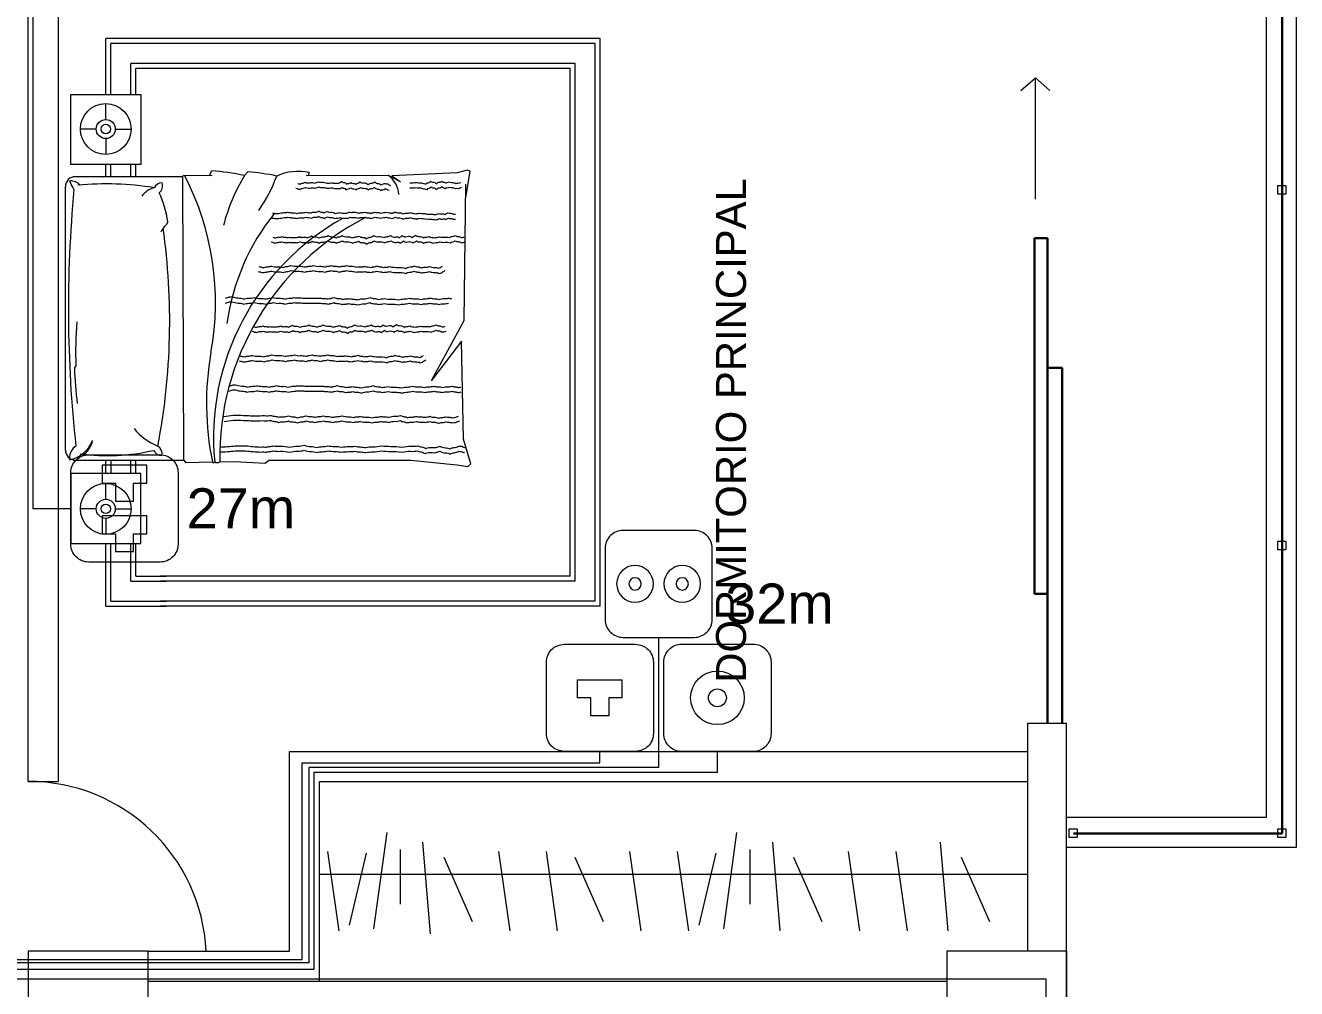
# Model space of a CAD drawing. Header units: metres. Extents: x -2 to 3328848, y -2 to 2725060.
# Drawn here: x 1663092.9 to 1663156.5, y 1363397.7 to 1363446 of the extents above; entities that cross this region are included whole.
import ezdxf

# ---------------------------------------------------------------- set-up
doc = ezdxf.new("R2010")
doc.units = ezdxf.units.M
doc.layers.get('0').update_dxf_attribs({"color": 253, "lineweight": 0})
for name, color, linetype, lineweight in [('arboles', 253, 'Continuous', 0), ('ICT_TOMAS', 1, 'Continuous', 0), ('mobi alcolchonado', 253, 'Continuous', 0), ('MOBILIARIO2', 253, 'Continuous', 0), ('muebles', 253, 'Continuous', 0), ('NOFIJO', 253, 'Continuous', 0), ('PUERTAS', 253, 'Continuous', 0), ('ventanas', 253, 'Continuous', 30)]:
    doc.layers.add(name, color=color, linetype=linetype, lineweight=lineweight)
doc.styles.add('COTA', font='arial.ttf', dxfattribs={"height": 1})
doc.styles.get("Standard").update_dxf_attribs({"font": 'arial.ttf'})

# ---------------------------------------------------------------- blocks, each defined once
blk = doc.blocks.new('A$C2820749F')
at = {"layer": 'mobi alcolchonado'}
for p, q in [((0.0318, 1.9902), (0.0318, 1.4358)), ((0.0818, 2.0289), (1.4005, 2.0289)), ((1.4505, 1.9902), (1.4505, 1.4402)), ((0.0318, 1.4358), (0.0191, 1.4272)), ((0.0191, 1.4272), (0.0222, 1.2934)), ((0.0318, 1.4358), (1.4505, 1.4419)), ((1.4541, 1.4401), (1.4576, 1.4371)), ((1.4576, 1.4371), (1.4563, 1.2945)), ((0.023, 1.2566), (0.0247, 1.1831)), ((0.0247, 1.1831), (0.0168, 1.0295)), ((1.4564, 1.1325), (1.4753, 1.1163)), ((0.0168, 1.0295), (0.0318, 1.0115)), ((0.0318, 1.0115), (0.0318, 0.2993)), ((1.4559, 0.8244), (1.4571, 0.49)), ((1.4571, 0.49), (1.4561, 0.4125)), ((1.4239, 0.3509), (1.4561, 0.4125)), ((1.4552, 0.3946), (1.4239, 0.3509)), ((1.4689, 0.0681), (1.4552, 0.3946)), ((0.0318, 0.2993), (0.0084, 0.0705)), ((0.6272, 0.0469), (0.4294, 0.1969)), ((0.4294, 0.1969), (0.7297, 0.0328)), ((0.0084, 0.0705), (0, 0.0154)), ((1.4837, 0.0174), (1.4689, 0.0681)), ((0, 0.0154), (0.0126, 0)), ((0.0126, 0), (0.1359, 0.0362)), ((0.1359, 0.0362), (0.6272, 0.0469)), ((0.7297, 0.0328), (1.4132, 0.0248)), ((1.3452, 0.0248), (1.4775, 0.0026)), ((1.4775, 0.0026), (1.4837, 0.0174))]:
    blk.add_line(p, q, dxfattribs=at)
for centre, radius, start, end in [((0.0818, 1.9789), 0.05, 90, 180), ((0.1916, 2.0429), 0.1629, 192.20076, 247.36037), ((0.0438, 1.9398), 0.0687, 32.33514, 91.40227), ((0.7905, -4.3329), 6.3469, 84.6215, 96.2282), ((1.501, 1.8059), 0.2141, 109.65376, 122.68859), ((1.4005, 1.9789), 0.05, 0, 90), ((1.3631, 2.0033), 0.066, 312.46226, 3.64045), ((0.1529, 2.0079), 0.1178, 212.64341, 258.24192), ((1.0795, 1.8174), 1.0254, 172.24735, 193.0029), ((-0.1132, 1.8254), 1.5274, 350.91915, 5.28005), ((0.0928, 1.5506), 0.0381, 108.98084, 187.57807), ((0.0627, 1.5922), 0.0472, 260.65665, 326.38094), ((0.7261, 4.8325), 3.3256, 259.18397, 278.06292), ((1.1442, 1.4729), 0.0826, 38.2941, 70.05549), ((1.1266, 2.0962), 0.5891, 279.61407, 294.3372), ((1.4053, 1.5896), 0.0469, 219.94286, 288.39364), ((1.3706, 1.5411), 0.0497, 4.68356, 60.58782), ((1.1387, 1.3743), 0.1655, 58.5661, 64.86862), ((0.8207, 2.6569), 1.3796, 259.52328, 297.49189), ((0.0246, 1.2876), 0.00627, 112.10117, 250.53486), ((0.0419, 1.2696), 0.0229, 148.13053, 214.5055), ((0.3143, -0.1486), 1.4713, 80, 101.45136), ((0.144, 0.0341), 1.2535, 28.86267, 95.56453), ((1.4884, 1.3524), 0.0548, 234.34392, 260.3637), ((0.1941, 1.3909), 1.2884, 348.43222, 355.87924), ((0.0477, -0.0915), 1.3483, 27.28963, 91.05009), ((0.1924, 1.2348), 1.2884, 348.19708, 354.72555), ((1.7099, 1.6724), 0.7465, 235, 249.91987), ((1.2179, 0.8642), 0.2588, 347.52539, 24.44013), ((1.4594, 0.7942), 0.0179, 51.33875, 101.19259)]:
    blk.add_arc(centre, radius, start, end, dxfattribs=at)
at = {"layer": 'MOBILIARIO2'}
for points in [[(0.0716, 1.2566, 0.016109), (0.078, 1.1791, 0.024073), (0.0781, 1.127, 0.018694), (0.0717, 1.0507, -0.050065), (0.0711, 1.0221, -0.056677), (0.0744, 1.0054, 0.051657), (0.0781, 0.9872, 0.081685), (0.0758, 0.9517, -0.062491), (0.0711, 0.9056, -0.055675), (0.0762, 0.8677, 0.061502), (0.0804, 0.8334, 0.093427), (0.0744, 0.8013, -0.097168), (0.0688, 0.7704, -0.07769), (0.0737, 0.7418, 0.081942), (0.0781, 0.7145, 0.05009), (0.0746, 0.6809, -0.049651), (0.0711, 0.6469, -0.038952), (0.0738, 0.6112, 0.043857), (0.0758, 0.5793, 0.052705), (0.0723, 0.5527, -0.052187), (0.0688, 0.5257, -0.065973), (0.0726, 0.4895, 0.055408), (0.0781, 0.4465, 0.038659), (0.0753, 0.3998, -0.032291), (0.0711, 0.344, -0.056883), (0.0756, 0.301, 0.072358), (0.0781, 0.2671, 0.122992), (0.0722, 0.249, -0.101053), (0.0641, 0.2275, -0.148742), (0.0688, 0.1939, 0.127539), (0.0758, 0.1552, 0.105457), (0.0677, 0.1275, -0.125573), (0.0618, 0.1039, -0.14575), (0.0683, 0.0826, 0.134347), (0.0758, 0.0597, 0.073839), (0.0746, 0.0476, 0.052428), (0.0688, 0.0317)], [(0.0967, 1.2559, 0.016212), (0.1031, 1.1788, 0.024132), (0.1032, 1.1268, 0.018479), (0.0969, 1.0519, -0.049503), (0.0963, 1.0238, -0.057233), (0.0995, 1.007, 0.051743), (0.1033, 0.9886, 0.081718), (0.101, 0.9528, -0.062376), (0.0963, 0.9061, -0.056016), (0.1015, 0.8675, 0.062225), (0.1057, 0.8327, 0.092827), (0.0997, 0.8007, -0.097273), (0.0942, 0.7702, -0.077058), (0.099, 0.7421, 0.080968), (0.1033, 0.7153, 0.051015), (0.0998, 0.6812, -0.050139), (0.0962, 0.6465, -0.038829), (0.0989, 0.6104, 0.044073), (0.1009, 0.5786, 0.05256), (0.0974, 0.5521, -0.051882), (0.094, 0.5256, -0.065917), (0.0978, 0.4898, 0.055177), (0.1032, 0.4471, 0.038645), (0.1004, 0.4007, -0.03175), (0.0962, 0.3443, -0.05817), (0.101, 0.2991, 0.074982), (0.1035, 0.2639, 0.120388), (0.0977, 0.2461, -0.099922), (0.0898, 0.2251, -0.1495), (0.0944, 0.192, 0.128684), (0.1013, 0.1539, 0.103936), (0.0935, 0.1272, -0.123542), (0.0878, 0.1045, -0.142951), (0.0938, 0.084, 0.122441), (0.1018, 0.0605, 0.081719), (0.1005, 0.0451, 0.060139), (0.093, 0.0256)], [(0.225, 1.2342, 0.016834), (0.2313, 1.1874, 0.034468), (0.232, 1.1643, 0.00922), (0.229, 1.1106, -0.014186), (0.2273, 1.0757, -0.027864), (0.2289, 1.0343, 0.034884), (0.2297, 1.0011, 0.087457), (0.2255, 0.9825, -0.077501), (0.2204, 0.9615, -0.10571), (0.2232, 0.939, 0.089665), (0.2273, 0.9126, 0.091876), (0.2223, 0.8883, -0.100294), (0.218, 0.866, -0.104219), (0.2227, 0.845, 0.103855), (0.2273, 0.824, 0.085768), (0.2237, 0.8016, -0.088421), (0.2204, 0.7798, -0.073045), (0.224, 0.7584, 0.076066), (0.2273, 0.7378, 0.079828), (0.2239, 0.7145, -0.07972), (0.2204, 0.6912, -0.069238), (0.2238, 0.668, 0.06864), (0.2273, 0.6446, 0.070898), (0.2236, 0.6157, -0.075702), (0.2204, 0.5887, -0.045986), (0.2226, 0.5702, 0.045091), (0.225, 0.5514, 0.076769), (0.2216, 0.5225, -0.075317), (0.218, 0.4931, -0.065696), (0.2217, 0.4703, 0.069765), (0.225, 0.4488, 0.058047), (0.2232, 0.4315, -0.04517), (0.2204, 0.4092, -0.107598), (0.2256, 0.3799, 0.119304), (0.2297, 0.3533, 0.134303), (0.2235, 0.3365, -0.142887), (0.218, 0.3207, -0.094042), (0.221, 0.2988, 0.082548), (0.225, 0.2741, 0.054703), (0.222, 0.2477, -0.071659), (0.2204, 0.2275, -0.065726), (0.2226, 0.2161, 0.062051), (0.225, 0.2042, 0.141652), (0.2209, 0.1842, -0.127606), (0.2157, 0.1622, -0.082372), (0.2192, 0.1435, 0.083239), (0.2227, 0.1249, 0.067193), (0.2209, 0.1096, -0.05209), (0.218, 0.09, -0.075758), (0.2196, 0.0756, -0.049851), (0.2273, 0.055)], [(0.2499, 1.2367, 0.016995), (0.2563, 1.1887, 0.034524), (0.2571, 1.1649, 0.009087), (0.254, 1.1106, -0.014008), (0.2524, 1.0755, -0.028389), (0.254, 1.0324, 0.036216), (0.2548, 0.9986, 0.085799), (0.2507, 0.9806, -0.076158), (0.2458, 0.9604, -0.106727), (0.2486, 0.9381, 0.090343), (0.2527, 0.9119, 0.091358), (0.2477, 0.8881, -0.099809), (0.2436, 0.8663, -0.104145), (0.2481, 0.8456, 0.103071), (0.2528, 0.8248, 0.086935), (0.2491, 0.8021, -0.089287), (0.2457, 0.7799, -0.072441), (0.2493, 0.7585, 0.075683), (0.2527, 0.738, 0.080097), (0.2491, 0.7146, -0.080136), (0.2456, 0.6912, -0.068821), (0.2491, 0.6682, 0.06822), (0.2526, 0.6449, 0.07127), (0.2488, 0.6159, -0.075969), (0.2455, 0.5887, -0.045868), (0.2478, 0.5702, 0.045154), (0.2502, 0.5514, 0.076598), (0.2468, 0.5228, -0.075113), (0.2433, 0.4936, -0.065882), (0.2469, 0.4708, 0.069876), (0.2502, 0.4493, 0.057507), (0.2485, 0.4322, -0.043911), (0.2456, 0.4098, -0.109441), (0.2511, 0.3789, 0.121849), (0.2554, 0.351, 0.133121), (0.2491, 0.334, -0.145487), (0.2437, 0.3182, -0.09027), (0.2465, 0.2977, 0.08023), (0.2502, 0.2747, 0.055518), (0.2473, 0.2491, -0.070221), (0.2456, 0.2287, -0.068505), (0.248, 0.2166, 0.064708), (0.2506, 0.2039, 0.140191), (0.2463, 0.1837, -0.1283), (0.2412, 0.1618, -0.081106), (0.2447, 0.1435, 0.082764), (0.248, 0.1256, 0.06863), (0.2462, 0.1103, -0.055684), (0.2435, 0.0916, -0.073555), (0.2449, 0.0794, -0.046852), (0.2515, 0.0615)], [(0.3766, 1.2109, 0.036577), (0.3826, 1.1903, 0.065257), (0.3836, 1.1783, 0.081239), (0.3768, 1.1467, -0.09673), (0.3719, 1.12, -0.059687), (0.3755, 1.0929, 0.061201), (0.3789, 1.0664, 0.068087), (0.3748, 1.0351, -0.079475), (0.3719, 1.0081, -0.066482), (0.3754, 0.9897, 0.06511), (0.3789, 0.9709, 0.088365), (0.3754, 0.9417, -0.088514), (0.3719, 0.9126, -0.053898), (0.3763, 0.886, 0.072445), (0.3789, 0.866, 0.014703), (0.3778, 0.8427, -0.01338), (0.3766, 0.817, -0.011057), (0.3766, 0.7774, 0.009921), (0.3766, 0.7378, 0.044454), (0.3741, 0.7148, -0.048377), (0.3719, 0.6935, -0.125065), (0.3749, 0.6818, 0.104774), (0.3789, 0.6679, 0.140323), (0.3748, 0.648, -0.125005), (0.3696, 0.626, -0.059733), (0.372, 0.6081, 0.062195), (0.3743, 0.591, 0.076384), (0.3712, 0.5703, -0.06684), (0.3673, 0.5467, -0.115189), (0.3731, 0.5176, 0.114961), (0.3789, 0.4885, 0.097223), (0.3734, 0.4645, -0.116527), (0.3696, 0.4442, -0.051779), (0.3718, 0.4296, 0.047812), (0.3743, 0.4139, 0.078489), (0.371, 0.3798, -0.074508), (0.3673, 0.344, -0.064682), (0.372, 0.3168, 0.066772), (0.3766, 0.2904, 0.076034), (0.3731, 0.2601, -0.075656), (0.3696, 0.2298, -0.063602), (0.3734, 0.2066, 0.070388), (0.3766, 0.1855, 0.079082), (0.3734, 0.1644, -0.071502), (0.3696, 0.1412, -0.088099), (0.3733, 0.1172, 0.094007), (0.3766, 0.0946, 0.091812), (0.3731, 0.0794, -0.09253), (0.3696, 0.0643, -0.064978), (0.3701, 0.0585, -0.037379), (0.373, 0.0488)], [(0.4025, 1.2093, 0.034849), (0.4082, 1.1896, 0.063486), (0.4091, 1.1784, 0.084403), (0.4023, 1.1466, -0.098788), (0.3972, 1.1191, -0.058591), (0.4008, 1.0924, 0.060695), (0.4041, 1.0665, 0.068148), (0.4001, 1.0357, -0.079202), (0.3972, 1.009, -0.06675), (0.4006, 0.9906, 0.064998), (0.4042, 0.9717, 0.088664), (0.4007, 0.9423, -0.08935), (0.3971, 0.913, -0.053061), (0.4015, 0.8868, 0.071644), (0.404, 0.8673, 0.015298), (0.4029, 0.8433, -0.013681), (0.4016, 0.8165, -0.010889), (0.4016, 0.7765, 0.010649), (0.4016, 0.7365, 0.042768), (0.3993, 0.7156, -0.044654), (0.3973, 0.6956, -0.128784), (0.4003, 0.6832, 0.106491), (0.4047, 0.6685, 0.140372), (0.4003, 0.6477, -0.126736), (0.395, 0.6249, -0.057828), (0.3974, 0.6073, 0.061442), (0.3995, 0.5907, 0.076141), (0.3965, 0.5705, -0.065916), (0.3926, 0.5472, -0.116085), (0.3985, 0.5179, 0.115201), (0.4044, 0.4883, 0.097759), (0.3988, 0.4639, -0.118144), (0.395, 0.4435, -0.049819), (0.3971, 0.4295, 0.04634), (0.3994, 0.4146, 0.079345), (0.3962, 0.3808, -0.074617), (0.3925, 0.3449, -0.064869), (0.3973, 0.3176, 0.066843), (0.4018, 0.2911, 0.075858), (0.3983, 0.2608, -0.075529), (0.3948, 0.2303, -0.063913), (0.3987, 0.2068, 0.070745), (0.4019, 0.1855, 0.078628), (0.3987, 0.1644, -0.070918), (0.3949, 0.1411, -0.091738), (0.399, 0.1159, 0.104246), (0.402, 0.0936, 0.077322), (0.3985, 0.0784, -0.076658), (0.395, 0.0631, -0.044784), (0.395, 0.0583, -0.024817), (0.3964, 0.0497)], [(0.8175, 1.2285, 0.036577), (0.8235, 1.2079, 0.065257), (0.8245, 1.1958, 0.081239), (0.8177, 1.1643, -0.09673), (0.8128, 1.1376, -0.059687), (0.8164, 1.1104, 0.061201), (0.8198, 1.084, 0.068087), (0.8157, 1.0527, -0.079475), (0.8128, 1.0257, -0.066482), (0.8163, 1.0073, 0.06511), (0.8198, 0.9884, 0.088365), (0.8163, 0.9593, -0.088514), (0.8128, 0.9302, -0.053898), (0.8172, 0.9035, 0.072445), (0.8198, 0.8836, 0.014703), (0.8187, 0.8602, -0.01338), (0.8175, 0.8346, -0.011057), (0.8175, 0.795, 0.009921), (0.8175, 0.7554, 0.044454), (0.815, 0.7323, -0.048377), (0.8128, 0.7111, -0.125065), (0.8158, 0.6993, 0.104774), (0.8198, 0.6855, 0.140323), (0.8157, 0.6656, -0.125005), (0.8105, 0.6435, -0.059733), (0.8129, 0.6257, 0.062195), (0.8151, 0.6086, 0.076384), (0.8121, 0.5879, -0.06684), (0.8082, 0.5643, -0.115189), (0.814, 0.5352, 0.114961), (0.8198, 0.506, 0.097223), (0.8143, 0.482, -0.116527), (0.8105, 0.4618, -0.051779), (0.8127, 0.4472, 0.047812), (0.8151, 0.4315, 0.078489), (0.8119, 0.3974, -0.074508), (0.8082, 0.3616, -0.064682), (0.8129, 0.3343, 0.066772), (0.8175, 0.308, 0.076034), (0.814, 0.2777, -0.075656), (0.8105, 0.2474, -0.063602), (0.8143, 0.2241, 0.070388), (0.8175, 0.2031, 0.079082), (0.8143, 0.182, -0.071502), (0.8105, 0.1588, -0.088099), (0.8142, 0.1348, 0.094007), (0.8175, 0.1122, 0.091812)], [(0.8434, 1.2269, 0.034849), (0.8491, 1.2072, 0.063486), (0.85, 1.196, 0.084403), (0.8432, 1.1642, -0.098788), (0.8381, 1.1367, -0.058591), (0.8417, 1.11, 0.060695), (0.845, 1.0841, 0.068148), (0.841, 1.0532, -0.079202), (0.8381, 1.0266, -0.06675), (0.8415, 1.0081, 0.064998), (0.8451, 0.9893, 0.088664), (0.8416, 0.9599, -0.08935), (0.838, 0.9305, -0.053061), (0.8424, 0.9044, 0.071644), (0.8449, 0.8848, 0.015298), (0.8438, 0.8608, -0.013681), (0.8425, 0.834, -0.010889), (0.8425, 0.7941, 0.010649), (0.8425, 0.7541, 0.042768), (0.8402, 0.7332, -0.044654), (0.8382, 0.7132, -0.128784), (0.8412, 0.7008, 0.106491), (0.8456, 0.6861, 0.140372), (0.8412, 0.6653, -0.126736), (0.8359, 0.6424, -0.057828), (0.8383, 0.6249, 0.061442), (0.8404, 0.6083, 0.076141), (0.8374, 0.5881, -0.065916), (0.8335, 0.5648, -0.116085), (0.8394, 0.5355, 0.115201), (0.8453, 0.5059, 0.097759), (0.8397, 0.4815, -0.118144), (0.8359, 0.4611, -0.049819), (0.838, 0.4471, 0.04634), (0.8403, 0.4321, 0.079345), (0.8371, 0.3983, -0.074617), (0.8334, 0.3625, -0.064869), (0.8382, 0.3352, 0.066843), (0.8427, 0.3087, 0.075858), (0.8392, 0.2784, -0.075529), (0.8357, 0.2479, -0.063913), (0.8396, 0.2244, 0.070745), (0.8428, 0.2031, 0.078628), (0.8396, 0.182, -0.070918), (0.8358, 0.1587, -0.091738), (0.8399, 0.1335, 0.104246), (0.8429, 0.1112, 0.077322), (0.8394, 0.096, -0.076658)], [(0.5281, 1.1596, -0.03776), (0.5238, 1.141, -0.061868), (0.5235, 1.1293, -0.048595), (0.5273, 1.1095, 0.055091), (0.5305, 1.092, 0.095626), (0.5269, 1.0625, -0.098357), (0.5235, 1.0338, -0.076409), (0.5282, 1.0139, 0.077038), (0.5328, 0.9942, 0.089345), (0.5296, 0.9625, -0.084057), (0.5258, 0.9289, -0.04749), (0.5294, 0.9052, 0.04929), (0.5328, 0.8823, 0.087499), (0.529, 0.8521, -0.094197), (0.5258, 0.824, -0.078357), (0.5295, 0.8085, 0.083223), (0.5328, 0.7937, 0.112249), (0.5296, 0.7745, -0.105279), (0.5258, 0.7541, -0.082664), (0.5296, 0.7346, 0.090946), (0.5328, 0.7168, 0.067901), (0.5294, 0.6927, -0.066074), (0.5258, 0.6679, -0.035048), (0.5271, 0.6461, 0.037877), (0.5281, 0.626, 0.060523), (0.5257, 0.6094, -0.062605), (0.5235, 0.5933, -0.127512), (0.5268, 0.5797, 0.121277), (0.5305, 0.5654, 0.117111), (0.5271, 0.5504, -0.113611), (0.5235, 0.5351, -0.059143), (0.5252, 0.5203, 0.043052), (0.5281, 0.5001, 0.089599), (0.5234, 0.4602, -0.091053), (0.5188, 0.4209, -0.111622), (0.5255, 0.3984, 0.130391), (0.5305, 0.3789, 0.12494), (0.526, 0.3617, -0.120889), (0.5212, 0.344, -0.086695), (0.524, 0.3249, 0.071647), (0.5281, 0.302, 0.113093), (0.5234, 0.2774, -0.114265), (0.5188, 0.2531, -0.106276), (0.5218, 0.2417, -0.062305), (0.5328, 0.2251)], [(0.5529, 1.1558, -0.034858), (0.5492, 1.1395, -0.059461), (0.5488, 1.1297, -0.052316), (0.5525, 1.1106, 0.056386), (0.5558, 1.0929, 0.095596), (0.5522, 1.0637, -0.098171), (0.5488, 1.0352, -0.07636), (0.5535, 1.0155, 0.076506), (0.5581, 0.9957, 0.090069), (0.5549, 0.9636, -0.084543), (0.551, 0.9294, -0.047364), (0.5547, 0.9055, 0.049676), (0.558, 0.8827, 0.08659), (0.5543, 0.8531, -0.092747), (0.5512, 0.8254, -0.079795), (0.5549, 0.8095, 0.084031), (0.5583, 0.7944, 0.112191), (0.555, 0.7749, -0.106013), (0.5512, 0.7543, -0.081403), (0.555, 0.735, 0.089338), (0.5581, 0.7174, 0.069417), (0.5547, 0.6925, -0.067062), (0.5509, 0.6668, -0.034899), (0.5522, 0.6447, 0.039008), (0.5532, 0.6249, 0.057667), (0.5511, 0.6098, -0.058816), (0.5489, 0.5946, -0.130991), (0.5523, 0.5806, 0.122045), (0.5562, 0.5656, 0.11844), (0.5526, 0.5499, -0.116548), (0.5489, 0.5339, -0.056461), (0.5505, 0.5195, 0.041981), (0.5533, 0.5003, 0.089156), (0.5488, 0.4617, -0.08877), (0.5442, 0.4228, -0.114233), (0.5511, 0.3996, 0.131551), (0.5564, 0.3791, 0.125542), (0.5516, 0.3611, -0.123278), (0.5467, 0.3428, -0.085156), (0.5496, 0.3238, 0.073009), (0.5535, 0.3017, 0.115535), (0.5488, 0.2782, -0.127329), (0.545, 0.2567, -0.096991), (0.5472, 0.2488, -0.053351), (0.5552, 0.2363)], [(0.6774, 1.0944, -0.052853), (0.6718, 1.082, -0.082349), (0.6704, 1.0734, -0.113365), (0.6746, 1.0557, 0.137167), (0.6774, 1.0408, 0.079599), (0.6743, 1.0286, -0.112443), (0.6727, 1.0198, -0.045995), (0.6737, 1.0122, 0.039568), (0.6751, 1.0035, 0.069784), (0.6738, 0.9855, -0.073829), (0.6727, 0.9685, -0.067952), (0.6744, 0.9608, 0.047112), (0.6774, 0.9499, 0.170036), (0.6738, 0.9287, -0.173788), (0.6704, 0.9079, -0.142872), (0.6751, 0.8985, 0.145458), (0.6797, 0.8893, 0.195397), (0.6763, 0.8737, -0.151851), (0.6704, 0.8543, -0.126712), (0.6761, 0.8324, 0.124684), (0.682, 0.8101, 0.150491), (0.6756, 0.7881, -0.168102), (0.6704, 0.7681, -0.13967), (0.6759, 0.7534, 0.13006), (0.682, 0.7378, 0.169436), (0.6765, 0.7126, -0.163629), (0.6704, 0.6865, -0.104575), (0.6752, 0.6711, 0.109696), (0.6797, 0.6562, 0.20768), (0.6729, 0.6366, -0.202622), (0.6657, 0.6166, -0.1762), (0.6735, 0.5983, 0.167885), (0.682, 0.5793, 0.137817), (0.6771, 0.5532, -0.14417), (0.6727, 0.5281, -0.079258), (0.677, 0.5125, 0.072052), (0.682, 0.4955, 0.215179), (0.6743, 0.4687, -0.272703), (0.6704, 0.4465, -0.157232), (0.6756, 0.4399, 0.133932), (0.682, 0.4325, 0.346503), (0.6767, 0.4085, -0.328416), (0.6704, 0.3836, -0.136915), (0.6773, 0.3746, 0.179847), (0.682, 0.3673, 0.252619), (0.6774, 0.351, -0.209461), (0.6704, 0.3323, -0.111259), (0.6748, 0.3166, 0.146381), (0.6774, 0.3044, 0.125668), (0.6736, 0.2934, -0.139354), (0.6704, 0.2834, -0.105558), (0.6729, 0.2694, 0.077694), (0.6774, 0.2508, 0.090317), (0.6747, 0.2238, -0.100764), (0.6727, 0.1995, -0.12001), (0.6777, 0.1862, 0.131665), (0.682, 0.1739, 0.170535), (0.6784, 0.1601, -0.13714), (0.6727, 0.1436, -0.068639), (0.6735, 0.1343, -0.052035), (0.6774, 0.1226)], [(0.7011, 1.0865, -0.042607), (0.6973, 1.0776, -0.071397), (0.6963, 1.072, -0.129838), (0.6999, 1.0557, 0.140626), (0.703, 1.0407, 0.083982), (0.6998, 1.028, -0.117812), (0.6981, 1.0188, -0.041239), (0.699, 1.012, 0.036686), (0.7002, 1.0044, 0.06988), (0.699, 0.9876, -0.071878), (0.6979, 0.9708, -0.072269), (0.6998, 0.9624, 0.05165), (0.7029, 0.9509, 0.163828), (0.6996, 0.9313, -0.164309), (0.6964, 0.9118, -0.150844), (0.7013, 0.902, 0.147278), (0.7063, 0.892, 0.197862), (0.7026, 0.875, -0.156121), (0.6963, 0.8543, -0.123696), (0.7022, 0.8319, 0.125417), (0.7079, 0.8099, 0.148173), (0.7016, 0.7886, -0.166473), (0.6967, 0.7694, -0.139796), (0.702, 0.7551, 0.128151), (0.7081, 0.7397, 0.171039), (0.7025, 0.7142, -0.162775), (0.6962, 0.6875, -0.107698), (0.7014, 0.6711, 0.115196), (0.706, 0.6557, 0.202947), (0.6993, 0.6367, -0.202257), (0.6926, 0.6176, -0.173028), (0.6999, 0.6005, 0.162077), (0.708, 0.5824, 0.143302), (0.703, 0.5556, -0.146514), (0.6984, 0.5293, -0.08083), (0.703, 0.513, 0.077891), (0.7079, 0.496, 0.205436), (0.7011, 0.4725, -0.258943), (0.6976, 0.4529, -0.167371), (0.7026, 0.4464, 0.135353), (0.7093, 0.4389, 0.347128), (0.7039, 0.4144, -0.32569), (0.6973, 0.3889, -0.138368), (0.7046, 0.3794, 0.174678), (0.7098, 0.3715, 0.262199), (0.7045, 0.3527, -0.218741), (0.6964, 0.3313, -0.1036), (0.701, 0.3153, 0.142377), (0.7034, 0.3034, 0.128588), (0.6994, 0.2921, -0.145504), (0.6963, 0.282, -0.099417), (0.6986, 0.2691, 0.074367), (0.7026, 0.2523, 0.090334), (0.7002, 0.2268, -0.095924), (0.6981, 0.2028, -0.126634), (0.7036, 0.1882, 0.136356), (0.7084, 0.1745, 0.176248), (0.704, 0.1592, -0.158824), (0.6986, 0.1425, -0.054695), (0.6992, 0.1363, -0.039328), (0.7018, 0.128)], [(0.9753, 1.064, -0.03776), (0.971, 1.0454, -0.061868), (0.9707, 1.0337, -0.048595), (0.9745, 1.0139, 0.055091), (0.9777, 0.9964, 0.095626), (0.974, 0.9669, -0.098357), (0.9707, 0.9382, -0.076409), (0.9754, 0.9183, 0.077038), (0.98, 0.8986, 0.089345), (0.9768, 0.8669, -0.084057), (0.973, 0.8333, -0.04749), (0.9766, 0.8096, 0.04929), (0.98, 0.7867, 0.087499), (0.9762, 0.7565, -0.094197), (0.973, 0.7284, -0.078357), (0.9767, 0.7129, 0.083223), (0.98, 0.6982, 0.112249), (0.9767, 0.6789, -0.105279), (0.973, 0.6585, -0.082664), (0.9768, 0.639, 0.090946), (0.98, 0.6212, 0.067901), (0.9766, 0.5971, -0.066074), (0.973, 0.5723, -0.035048), (0.9743, 0.5505, 0.037877), (0.9753, 0.5304, 0.060523), (0.9729, 0.5138, -0.062605), (0.9707, 0.4977, -0.127512), (0.974, 0.4841, 0.121277), (0.9777, 0.4698, 0.117111), (0.9743, 0.4548, -0.113611), (0.9707, 0.4395, -0.059143), (0.9724, 0.4247, 0.043052), (0.9753, 0.4045, 0.089599), (0.9706, 0.3646, -0.091053), (0.966, 0.3253, -0.111622), (0.9727, 0.3028, 0.130391), (0.9777, 0.2833, 0.12494), (0.9731, 0.2661, -0.120889), (0.9683, 0.2484, -0.086695), (0.9712, 0.2293, 0.071647), (0.9753, 0.2064, 0.113093), (0.9706, 0.1819, -0.114265), (0.966, 0.1575, -0.106276), (0.9689, 0.1461, -0.062305), (0.98, 0.1295)], [(1, 1.0602, -0.034858), (0.9964, 1.0439, -0.059461), (0.996, 1.0341, -0.052316), (0.9997, 1.015, 0.056386), (1.0029, 0.9973, 0.095596), (0.9994, 0.9681, -0.098171), (0.996, 0.9396, -0.07636), (1.0007, 0.9199, 0.076506), (1.0053, 0.9001, 0.090069), (1.0021, 0.868, -0.084543), (0.9982, 0.8338, -0.047364), (1.0019, 0.8099, 0.049676), (1.0052, 0.7871, 0.08659), (1.0015, 0.7575, -0.092747), (0.9983, 0.7298, -0.079795), (1.0021, 0.7139, 0.084031), (1.0055, 0.6988, 0.112191), (1.0022, 0.6793, -0.106013), (0.9984, 0.6587, -0.081403), (1.0022, 0.6394, 0.089338), (1.0053, 0.6218, 0.069417), (1.0018, 0.5969, -0.067062), (0.9981, 0.5712, -0.034899), (0.9994, 0.5491, 0.039008), (1.0004, 0.5293, 0.057667), (0.9983, 0.5142, -0.058816), (0.9961, 0.4991, -0.130991), (0.9995, 0.485, 0.122045), (1.0034, 0.47, 0.11844), (0.9998, 0.4543, -0.116548), (0.9961, 0.4383, -0.056461), (0.9977, 0.4239, 0.041981), (1.0005, 0.4047, 0.089156), (0.996, 0.3661, -0.08877), (0.9914, 0.3272, -0.114233), (0.9983, 0.304, 0.131551), (1.0036, 0.2835, 0.125542), (0.9988, 0.2655, -0.123278), (0.9939, 0.2472, -0.085156), (0.9968, 0.2282, 0.073009), (1.0007, 0.2061, 0.115535), (0.996, 0.1826, -0.127329), (0.9922, 0.1611, -0.096991), (0.9943, 0.1532, -0.053351), (1.0024, 0.1407)], [(1.1246, 0.9988, -0.052853), (1.1189, 0.9864, -0.082349), (1.1176, 0.9778, -0.113365), (1.1218, 0.9601, 0.137167), (1.1246, 0.9452, 0.079599), (1.1215, 0.933, -0.112443), (1.1199, 0.9242, -0.045995), (1.1209, 0.9166, 0.039568), (1.1222, 0.9079, 0.069784), (1.121, 0.8899, -0.073829), (1.1199, 0.8729, -0.067952), (1.1216, 0.8652, 0.047112), (1.1246, 0.8543, 0.170036), (1.121, 0.8331, -0.173788), (1.1176, 0.8123, -0.142872), (1.1223, 0.803, 0.145458), (1.1269, 0.7937, 0.195397), (1.1235, 0.7781, -0.151851), (1.1176, 0.7587, -0.126712), (1.1233, 0.7368, 0.124684), (1.1292, 0.7145, 0.150491), (1.1227, 0.6925, -0.168102), (1.1176, 0.6725, -0.13967), (1.1231, 0.6578, 0.13006), (1.1292, 0.6422, 0.169436), (1.1236, 0.617, -0.163629), (1.1176, 0.591, -0.104575), (1.1224, 0.5755, 0.109696), (1.1269, 0.5607, 0.20768), (1.1201, 0.541, -0.202622), (1.1129, 0.521, -0.1762), (1.1207, 0.5028, 0.167885), (1.1292, 0.4838, 0.137817), (1.1243, 0.4576, -0.14417), (1.1199, 0.4325, -0.079258), (1.1242, 0.4169, 0.072052), (1.1292, 0.3999, 0.215179), (1.1215, 0.3731, -0.272703), (1.1176, 0.3509, -0.157232), (1.1228, 0.3443, 0.133932), (1.1292, 0.3369, 0.346503), (1.1239, 0.3129, -0.328416), (1.1176, 0.288, -0.136915), (1.1245, 0.279, 0.179847), (1.1292, 0.2717, 0.252619), (1.1246, 0.2554, -0.209461), (1.1176, 0.2367, -0.111259), (1.122, 0.221, 0.146381), (1.1246, 0.2088, 0.125668), (1.1208, 0.1978, -0.139354), (1.1176, 0.1878, -0.105558), (1.1201, 0.1738, 0.077694), (1.1246, 0.1552, 0.090317), (1.1218, 0.1282, -0.100764), (1.1199, 0.1039, -0.12001), (1.1249, 0.0906, 0.131665), (1.1292, 0.0783, 0.170535), (1.1255, 0.0645, -0.13714), (1.1199, 0.048, -0.068639), (1.1207, 0.0387, -0.052035), (1.1246, 0.027)], [(1.1483, 0.9909, -0.042607), (1.1445, 0.982, -0.071397), (1.1435, 0.9764, -0.129838), (1.1471, 0.9602, 0.140626), (1.1502, 0.9451, 0.083982), (1.147, 0.9324, -0.117812), (1.1453, 0.9232, -0.041239), (1.1462, 0.9164, 0.036686), (1.1474, 0.9088, 0.06988), (1.1462, 0.892, -0.071878), (1.1451, 0.8752, -0.072269), (1.147, 0.8668, 0.05165), (1.1501, 0.8553, 0.163828), (1.1468, 0.8358, -0.164309), (1.1436, 0.8163, -0.150844), (1.1484, 0.8064, 0.147278), (1.1535, 0.7964, 0.197862), (1.1498, 0.7794, -0.156121), (1.1434, 0.7587, -0.123696), (1.1494, 0.7364, 0.125417), (1.1551, 0.7143, 0.148173), (1.1488, 0.693, -0.166473), (1.1439, 0.6738, -0.139796), (1.1492, 0.6595, 0.128151), (1.1553, 0.6441, 0.171039), (1.1497, 0.6186, -0.162775), (1.1434, 0.5919, -0.107698), (1.1486, 0.5755, 0.115196), (1.1532, 0.5601, 0.202947), (1.1465, 0.5411, -0.202257), (1.1398, 0.522, -0.173028), (1.1471, 0.5049, 0.162077), (1.1552, 0.4868, 0.143302), (1.1502, 0.46, -0.146514), (1.1455, 0.4338, -0.08083), (1.1502, 0.4174, 0.077891), (1.1551, 0.4004, 0.205436), (1.1483, 0.3769, -0.258943), (1.1448, 0.3573, -0.167371), (1.1498, 0.3508, 0.135353), (1.1565, 0.3433, 0.347128), (1.1511, 0.3188, -0.32569), (1.1445, 0.2933, -0.138368), (1.1518, 0.2838, 0.174678), (1.157, 0.2759, 0.262199), (1.1516, 0.2571, -0.218741), (1.1436, 0.2357, -0.1036), (1.1482, 0.2197, 0.142377), (1.1506, 0.2078, 0.128588), (1.1466, 0.1965, -0.145504), (1.1435, 0.1864, -0.099417), (1.1458, 0.1736, 0.074367), (1.1498, 0.1567, 0.090334), (1.1474, 0.1312, -0.095924), (1.1453, 0.1072, -0.126634), (1.1508, 0.0926, 0.136356), (1.1556, 0.0789, 0.176248), (1.1512, 0.0636, -0.158824), (1.1457, 0.0469, -0.054695), (1.1464, 0.0407, -0.039328), (1.149, 0.0324)], [(1.243, 0.9965, -0.02297), (1.2405, 0.9747, -0.03842), (1.2406, 0.9615, -0.038008), (1.2452, 0.934, 0.055193), (1.2476, 0.9149, 0.083604), (1.2445, 0.8938, -0.075661), (1.2406, 0.8706, -0.084309), (1.2444, 0.8465, 0.09066), (1.2476, 0.824, 0.067099), (1.2455, 0.8119, -0.059889), (1.243, 0.7984, -0.149337), (1.2471, 0.7807, 0.134073), (1.2523, 0.7611, 0.21438), (1.2455, 0.7463, -0.253882), (1.2406, 0.7332, -0.189759), (1.2453, 0.725, 0.18789), (1.25, 0.7168, 0.191242), (1.2458, 0.6989, -0.174445), (1.2406, 0.6796, -0.047645), (1.243, 0.6667, 0.048038), (1.2453, 0.6539, 0.123722), (1.2418, 0.6326, -0.169091), (1.2406, 0.6166, -0.141473), (1.2442, 0.6108, 0.143521), (1.2476, 0.605, 0.155534), (1.2467, 0.5876, -0.107396), (1.243, 0.563, -0.042577), (1.2456, 0.5453, 0.050748), (1.2476, 0.5304, 0.129685), (1.2437, 0.5132, -0.145893), (1.2406, 0.4978, -0.134999), (1.2443, 0.4883, 0.139913), (1.2476, 0.4791, 0.114007), (1.2456, 0.466, -0.10043), (1.243, 0.4512, -0.069927), (1.2452, 0.4375, 0.066719), (1.2476, 0.4232, 0.140231), (1.2437, 0.4073, -0.158227), (1.2406, 0.3929, -0.144948), (1.2439, 0.385, 0.133495), (1.2476, 0.3766, 0.180577), (1.2441, 0.3597, -0.144963), (1.2383, 0.3393, -0.094523), (1.2424, 0.3193, 0.110663), (1.2453, 0.302, 0.10701), (1.2412, 0.2868, -0.129666), (1.2383, 0.2741, -0.099091), (1.241, 0.2628, 0.116601), (1.243, 0.2531, 0.058417), (1.2408, 0.2385, -0.05454), (1.2383, 0.2228, -0.023755), (1.2383, 0.21, 0.022115), (1.2383, 0.1972, 0.082226), (1.2357, 0.1848, -0.093862), (1.2337, 0.1739, -0.171583), (1.2361, 0.167, 0.116919), (1.2406, 0.1575, 0.185126), (1.2381, 0.1409, -0.193604), (1.236, 0.1249, -0.131355), (1.2405, 0.1169, 0.188426), (1.243, 0.1109, 0.095469), (1.2414, 0.1013, -0.066793), (1.2383, 0.0876, -0.021913), (1.2381, 0.0827, -0.016222), (1.2383, 0.076)], [(1.2678, 0.9928, -0.020778), (1.2657, 0.9736, -0.036491), (1.2658, 0.9626, -0.041461), (1.2703, 0.935, 0.057174), (1.2729, 0.9148, 0.082873), (1.2698, 0.8937, -0.075265), (1.2659, 0.8705, -0.085019), (1.2698, 0.8462, 0.092379), (1.273, 0.8236, 0.064068), (1.271, 0.8123, -0.055503), (1.2685, 0.7992, -0.157835), (1.2732, 0.7797, 0.148846), (1.2786, 0.7591, 0.199592), (1.2725, 0.7461, -0.247082), (1.2685, 0.7349, -0.184593), (1.2723, 0.7279, 0.169439), (1.2767, 0.7205, 0.211187), (1.2723, 0.7008, -0.185054), (1.2662, 0.6787, -0.043562), (1.2686, 0.6661, 0.048148), (1.2706, 0.6546, 0.119615), (1.2676, 0.6361, -0.160888), (1.2665, 0.6221, -0.146532), (1.2698, 0.6165, 0.137743), (1.2734, 0.6106, 0.163825), (1.2725, 0.5913, -0.111152), (1.2682, 0.5634, -0.041886), (1.2711, 0.5444, 0.053628), (1.273, 0.5295, 0.124743), (1.2694, 0.5138, -0.141323), (1.2666, 0.4997, -0.136283), (1.27, 0.4907, 0.135036), (1.2734, 0.4816, 0.120412), (1.2713, 0.4675, -0.104043), (1.2683, 0.4512, -0.069722), (1.2708, 0.4367, 0.070787), (1.2731, 0.4224, 0.133062), (1.2696, 0.4081, -0.149023), (1.2668, 0.3953, -0.15104), (1.27, 0.3875, 0.132016), (1.2739, 0.3787, 0.185288), (1.2701, 0.3605, -0.149156), (1.2639, 0.3386, -0.091592), (1.268, 0.3183, 0.1101), (1.2709, 0.3013, 0.106833), (1.2668, 0.2862, -0.131118), (1.264, 0.2737, -0.095868), (1.2665, 0.2631, 0.111479), (1.2684, 0.2539, 0.063175), (1.2661, 0.2383, -0.056761), (1.2633, 0.2209, -0.023768), (1.2633, 0.2072, 0.026007), (1.2633, 0.1947, 0.075167), (1.2614, 0.1852, -0.082422), (1.2597, 0.1766, -0.180625), (1.2619, 0.1701, 0.118245), (1.2664, 0.161, 0.184753), (1.264, 0.1448, -0.189898), (1.2618, 0.1291, -0.133199), (1.2664, 0.1209, 0.180236), (1.2692, 0.1144, 0.10911), (1.2671, 0.102, -0.078712), (1.2633, 0.0852, -0.016438), (1.2632, 0.0814, -0.011572), (1.2633, 0.076)], [(1.3922, 0.8753, -0.063574), (1.3877, 0.8618, -0.09229), (1.3876, 0.852, -0.087813), (1.3921, 0.8394, 0.084664), (1.3969, 0.8264, 0.147947), (1.394, 0.8007, -0.164849), (1.3922, 0.7774, -0.089821), (1.3964, 0.7683, 0.116631), (1.3992, 0.7611, 0.144447), (1.3966, 0.7433, -0.116051), (1.3922, 0.7215, -0.024537), (1.3933, 0.7083, 0.021879), (1.3945, 0.6935, 0.09639), (1.3911, 0.6705, -0.1367), (1.3899, 0.6539, -0.212994), (1.3931, 0.6494, 0.190175), (1.3969, 0.6446, 0.394232), (1.3925, 0.6358, -0.296973), (1.3852, 0.626, -0.196588), (1.3894, 0.6137, 0.177409), (1.3945, 0.6003, 0.181533), (1.3893, 0.5856, -0.205507), (1.3852, 0.5724, -0.192194), (1.3906, 0.5623, 0.172784), (1.3969, 0.5514, 0.223273), (1.392, 0.5327, -0.193968), (1.3852, 0.5118, -0.156888), (1.3915, 0.496, 0.172543), (1.3969, 0.4815, 0.267412), (1.3882, 0.466, -0.2882), (1.3806, 0.4512, -0.1673), (1.3852, 0.4407, 0.167614), (1.3899, 0.4302, 0.102415), (1.3886, 0.4197, 0.090979), (1.3829, 0.4092)], [(1.4158, 0.8659, -0.043115), (1.4137, 0.8586, -0.071529), (1.4134, 0.854, -0.117166), (1.4171, 0.8431, 0.092201), (1.4223, 0.8296, 0.148493), (1.4196, 0.8045, -0.162321), (1.4177, 0.7814, -0.092598), (1.422, 0.7719, 0.115816), (1.4251, 0.7641, 0.147409), (1.4223, 0.7444, -0.11874), (1.4174, 0.7203, -0.02342), (1.4185, 0.7067, 0.023767), (1.4197, 0.6931, 0.081841), (1.4175, 0.676, -0.093108), (1.4159, 0.6609, -0.271365), (1.421, 0.6537, 0.237724), (1.4272, 0.6459, 0.374349), (1.421, 0.6348, -0.322203), (1.4129, 0.623, -0.165022), (1.4169, 0.6119, 0.163895), (1.421, 0.6007, 0.183927), (1.4163, 0.5873, -0.20204), (1.4124, 0.5749, -0.194979), (1.4175, 0.5652, 0.16864), (1.4238, 0.5544, 0.227481), (1.4189, 0.535, -0.192689), (1.4116, 0.5128, -0.162586), (1.4186, 0.4955, 0.18296), (1.4243, 0.4797, 0.259647), (1.4155, 0.4644, -0.292915), (1.4084, 0.4501, -0.147396), (1.4121, 0.4413, 0.130485), (1.4167, 0.4315, 0.124764), (1.4155, 0.4159, 0.11423), (1.4066, 0.4013)], [(1.3945, 0.0457, 0.043571), (1.3903, 0.0629, 0.058781), (1.3899, 0.076, 0.074778), (1.3942, 0.0944, -0.098243), (1.3969, 0.1086, -0.160673), (1.3932, 0.1193, 0.168807), (1.3899, 0.1296, 0.235494), (1.3939, 0.1373, -0.200169), (1.3992, 0.1459, -0.310498), (1.3934, 0.158, 0.25744), (1.3852, 0.1715, 0.272296), (1.3929, 0.1859, -0.302876), (1.3992, 0.1995, -0.245567), (1.3911, 0.2105, 0.301104), (1.3852, 0.2205, 0.076708), (1.3874, 0.231, -0.045391), (1.3922, 0.2484, -0.044442), (1.3946, 0.2751, -0.040505), (1.3922, 0.3044)], [(1.4193, 0.0495, 0.038395), (1.4158, 0.0644, 0.053841), (1.4153, 0.0752, 0.086675), (1.42, 0.0949, -0.114917), (1.4228, 0.11, -0.136679), (1.42, 0.1184, 0.135819), (1.4171, 0.1269, 0.26772), (1.4216, 0.1357, -0.219941), (1.4278, 0.1456, -0.298949), (1.4217, 0.1582, 0.252587), (1.4134, 0.172, 0.270993), (1.4213, 0.187, -0.294092), (1.4281, 0.2013, -0.262376), (1.4186, 0.2139, 0.328686), (1.4122, 0.2251, 0.053331), (1.4139, 0.2329, -0.033048), (1.4172, 0.2454, -0.048678), (1.42, 0.2738, -0.045374), (1.4172, 0.3044)]]:
    blk.add_lwpolyline(points, format="xyb", dxfattribs=at)
for centre, radius, start, end in [((0.5429, 0.2425), 1.7422, 91.63252, 97.54803), ((0.3896, 1.8261), 0.1889, 52.79204, 56.69515), ((0.5704, 0.2356), 1.7422, 84.9412, 92.19029), ((0.3635, 1.4658), 0.2801, 128.45947, 159.02812), ((1.2871, 1.5563), 0.1115, 14.54894, 54.23295), ((0.5623, 0.1042), 1.1264, 51.2765, 82.17799), ((0.9717, 0.3265), 0.9406, 58.98171, 75.60457), ((1.3553, 0.4824), 0.1226, 272.9287, 325.26019)]:
    blk.add_arc(centre, radius, start, end, dxfattribs=at)
blk = doc.blocks.new('A$C4EC6593E')
at = {"layer": 'arboles'}
for p, q in [((0.1731, 0.2499), (0.1731, 0.3292)), ((2.0744, 0.2499), (2.0744, 0.3292)), ((0.1254, 0.2021), (0.046, 0.2021)), ((0.2209, 0.2021), (0.3003, 0.2021)), ((2.0266, 0.2021), (1.9473, 0.2021)), ((2.1221, 0.2021), (2.2015, 0.2021)), ((0.1731, 0.1544), (0.1731, 0.075)), ((2.0744, 0.1544), (2.0744, 0.075))]:
    blk.add_line(p, q, dxfattribs=at)
for points in [[(0.35, 0.3774), (0.35, 0.0274), (0, 0.0274), (0, 0.3774)], [(1.8975, 0.3774), (1.8975, 0.0274), (2.2475, 0.0274), (2.2475, 0.3774)]]:
    blk.add_lwpolyline(points, close=True, dxfattribs=at)
for centre, radius in [((0.1731, 0.2021), 0.1271), ((2.0744, 0.2021), 0.1271), ((0.1731, 0.2021), 0.0478), ((0.1731, 0.2021), 0.0238), ((2.0744, 0.2021), 0.0478), ((2.0744, 0.2021), 0.0238)]:
    blk.add_circle(centre, radius, dxfattribs=at)
at = {"layer": 'mobi alcolchonado', "rotation": 180}
blk.add_blockref('A$C2820749F', (1.8619, 2.0289), dxfattribs=at)
blk = doc.blocks.new('CAMA200X140CM-2MESITAS')
at = {"layer": 'muebles'}
for p, q in [((0, -0.2024), (0, -0.5051)), ((0, -0.2024), (0.3141, -0.2024)), ((0.025, -0.2274), (0.025, -0.5051)), ((0.025, -0.2274), (0.3141, -0.2278)), ((0.6641, -0.2024), (0.7315, -0.2024)), ((0.6641, -0.2284), (0.7315, -0.2285)), ((2.1502, -0.2024), (2.2116, -0.2024)), ((2.1502, -0.227), (2.2116, -0.2271)), ((2.5616, -0.2024), (2.8416, -0.2024)), ((2.5616, -0.2276), (2.8166, -0.2281)), ((2.8166, -2.6512), (2.8166, -0.2281)), ((2.8416, -2.6762), (2.8416, -0.2024)), ((0.125, -0.3274), (0.125, -0.5051)), ((0.125, -0.3274), (0.3141, -0.3274)), ((0.15, -0.3524), (0.15, -0.5051)), ((0.15, -0.3524), (0.3141, -0.3524)), ((0.6641, -0.3274), (0.7315, -0.3274)), ((0.6641, -0.3524), (0.7315, -0.3524)), ((2.1502, -0.3274), (2.2116, -0.3274)), ((2.1502, -0.3524), (2.2116, -0.3524)), ((2.5616, -0.3274), (2.7166, -0.3274)), ((2.5616, -0.3524), (2.6916, -0.3524)), ((2.6916, -2.5262), (2.6916, -0.3524)), ((2.7166, -2.5512), (2.7166, -0.3274)), ((0, -2.6762), (0, -0.4762)), ((0.025, -2.6512), (0.025, -0.4762)), ((0.125, -2.5512), (0.125, -0.4762)), ((0.15, -2.5262), (0.15, -0.4762)), ((0.15, -2.5262), (2.6916, -2.5262)), ((0.125, -2.5512), (2.7166, -2.5512)), ((0.025, -2.6512), (2.8166, -2.6512)), ((0, -2.6762), (2.8416, -2.6762))]:
    blk.add_line(p, q, dxfattribs=at)
at = {"layer": 'muebles', "rotation": 179.9999999999899}
blk.add_blockref('A$C4EC6593E', (2.5616, 0), dxfattribs=at)
blk = doc.blocks.new('Toma TLCA')
blk.add_lwpolyline([(-0.1, 0.15), (0.1, 0.15, -0.414214), (0.15, 0.1), (0.15, -0.1, -0.414214), (0.1, -0.15), (-0.1, -0.15, -0.414214), (-0.15, -0.1), (-0.15, 0.1, -0.414214)], format="xyb", close=True)
for radius in [0.075, 0.025]:
    blk.add_circle((0, 0), radius)
blk = doc.blocks.new('Toma TFN')
for p, q in [((-0.0625, 0.05), (-0.05, 0.05)), ((-0.0625, 0), (-0.0625, 0.05)), ((-0.05, 0.05), (0.05, 0.05)), ((0.05, 0.05), (0.0625, 0.05)), ((0.0625, 0), (0.0625, 0.05)), ((-0.05, 0), (-0.0625, 0)), ((-0.025, 0), (-0.05, 0)), ((-0.025, -0.05), (-0.025, 0)), ((0.025, 0), (0.025, -0.05)), ((0.05, 0), (0.025, 0)), ((0.0625, 0), (0.05, 0)), ((0.05, 0), (0.05, 0)), ((0.025, -0.05), (-0.025, -0.05))]:
    blk.add_line(p, q)
blk.add_lwpolyline([(-0.1, 0.15), (0.1, 0.15, -0.414214), (0.15, 0.1), (0.15, -0.1, -0.414214), (0.1, -0.15), (-0.1, -0.15, -0.414214), (-0.15, -0.1), (-0.15, 0.1, -0.414214)], format="xyb", close=True)
blk = doc.blocks.new('TOMA TV')
blk.add_lwpolyline([(-0.1, 0.15), (0.1, 0.15, -0.414214), (0.15, 0.1), (0.15, -0.1, -0.414214), (0.1, -0.15), (-0.1, -0.15, -0.414214), (-0.15, -0.1), (-0.15, 0.1, -0.414214)], format="xyb", close=True)
for centre, radius in [((-0.0663, 0), 0.0515), ((0.0663, 0), 0.0515), ((-0.0663, 0), 0.0172), ((0.0663, 0), 0.0172)]:
    blk.add_circle(centre, radius)
blk = doc.blocks.new('Toma INTERNET')
blk.add_lwpolyline([(-0.1, 0.15), (0.1, 0.15, -0.414214), (0.15, 0.1), (0.15, -0.1, -0.414214), (0.1, -0.15), (-0.1, -0.15, -0.414214), (-0.15, -0.1), (-0.15, 0.1, -0.414214)], format="xyb", close=True)
for points in [[(0.05, 0.1208), (-0.05, 0.1208), (-0.0625, 0.1208), (-0.0625, 0.0708), (-0.05, 0.0708), (-0.025, 0.0708), (-0.025, 0.0208), (0.025, 0.0208), (0.025, 0.0708), (0.05, 0.0708), (0.05, 0.0708), (0.0625, 0.0708), (0.0625, 0.1208)], [(0.05, -0.0208), (-0.05, -0.0208), (-0.0625, -0.0208), (-0.0625, -0.0708), (-0.05, -0.0708), (-0.025, -0.0708), (-0.025, -0.1208), (0.025, -0.1208), (0.025, -0.0708), (0.05, -0.0708), (0.05, -0.0708), (0.0625, -0.0708), (0.0625, -0.0208)]]:
    blk.add_lwpolyline(points, close=True)

msp = doc.modelspace()

# ---------------------------------------------------------------- linework, layer by layer
for p, q in [((1663093.029, 1363408.12), (1663093.029, 1363469.62)), ((1663142.702, 1363442.714), (1663143.442, 1363443.336)), ((1663143.442, 1363443.336), (1663144.148, 1363442.714)), ((1663106.094, 1363399.62), (1663106.094, 1363409.62)), ((1663093.029, 1363408.12), (1663094.529, 1363408.12)), ((1663107.594, 1363398.12), (1663107.594, 1363408.12)), ((1663099.022, 1363399.62), (1663106.094, 1363399.62)), ((1663099.022, 1363398.12), (1663107.594, 1363398.12))]:
    msp.add_line(p, q)
at = {"ltscale": 0.02}
for p, q in [((1663156.505, 1363404.827), (1663156.505, 1363452.827)), ((1663155.005, 1363406.327), (1663155.005, 1363451.327)), ((1663094.529, 1363447.602), (1663094.529, 1363425.66)), ((1663143.442, 1363437.268), (1663143.442, 1363443.336)), ((1663094.529, 1363425.66), (1663094.529, 1363408.12)), ((1663143.058, 1363399.62), (1663143.059, 1363411.032)), ((1663143.059, 1363411.032), (1663144.997, 1363411.032)), ((1663145, 1363312.228), (1663144.997, 1363411.032)), ((1663106.094, 1363409.62), (1663143.059, 1363409.62)), ((1663107.594, 1363408.12), (1663143.059, 1363408.12)), ((1663145.005, 1363406.327), (1663155.005, 1363406.327)), ((1663145.005, 1363404.827), (1663156.505, 1363404.827))]:
    msp.add_line(p, q, dxfattribs=at)
for points in [[(1663155.564, 1363437.515), (1663155.564, 1363437.947), (1663155.974, 1363437.947), (1663155.974, 1363437.515)], [(1663155.564, 1363419.721), (1663155.564, 1363420.152), (1663155.974, 1363420.152), (1663155.974, 1363419.721)], [(1663145.119, 1363405.307), (1663145.119, 1363405.739), (1663145.529, 1363405.739), (1663145.529, 1363405.307)], [(1663155.564, 1363405.307), (1663155.564, 1363405.739), (1663155.974, 1363405.739), (1663155.974, 1363405.307)]]:
    msp.add_lwpolyline(points, close=True, dxfattribs=at)
at = {"layer": 'ICT_TOMAS'}
for points in [[(1662996.216, 1363372.87), (1662996.216, 1363463.396), (1663093.259, 1363463.396), (1663093.259, 1363421.784), (1663095.158, 1363421.784)], [(1662997.449, 1363372.87), (1662997.449, 1363462.553), (1663087.844, 1363462.553), (1663087.844, 1363399.203), (1663106.732, 1363399.203), (1663106.732, 1363409.045), (1663121.636, 1363409.045), (1663121.636, 1363409.62)], [(1663124.577, 1363415.331), (1663124.577, 1363408.82), (1663107.061, 1363408.82), (1663107.061, 1363399.033), (1663087.444, 1363399.033), (1663087.444, 1363462.173), (1662998.118, 1363462.173), (1662998.118, 1363372.873)], [(1662998.683, 1363372.87), (1662998.683, 1363461.686), (1663087.102, 1363461.686), (1663087.102, 1363398.724), (1663107.343, 1363398.724), (1663107.343, 1363408.583), (1663127.519, 1363408.583), (1663127.519, 1363409.62)], [(1662999.916, 1363372.87), (1662999.916, 1363460.971), (1663085.928, 1363460.971), (1663085.928, 1363398.229), (1663143.96, 1363398.229), (1663143.96, 1363388.821), (1663143.334, 1363388.821)]]:
    msp.add_lwpolyline(points, dxfattribs=at)
at = {"layer": 'muebles', "ltscale": 0.02}
for p, q in [((1663110.328, 1363400.733), (1663110.989, 1363405.559)), ((1663127.831, 1363400.733), (1663128.491, 1363405.559)), ((1663113.16, 1363400.486), (1663112.782, 1363405.087)), ((1663130.663, 1363400.639), (1663130.285, 1363405.087)), ((1663139.061, 1363400.639), (1663138.684, 1363405.087)), ((1663108.004, 1363404.614), (1663108.571, 1363400.639)), ((1663109.101, 1363400.922), (1663109.95, 1363404.52)), ((1663111.649, 1363401.968), (1663111.649, 1363404.709)), ((1663113.821, 1363404.331), (1663115.237, 1363401.111)), ((1663116.558, 1363404.614), (1663117.125, 1363400.639)), ((1663118.939, 1363404.614), (1663119.505, 1363400.639)), ((1663120.389, 1363404.331), (1663121.805, 1363401.111)), ((1663123.126, 1363404.614), (1663123.693, 1363400.639)), ((1663125.507, 1363404.614), (1663126.074, 1363400.639)), ((1663126.603, 1363400.922), (1663127.453, 1363404.52)), ((1663129.152, 1363401.968), (1663129.152, 1363404.709)), ((1663131.323, 1363404.331), (1663132.739, 1363401.111)), ((1663134.061, 1363404.614), (1663134.627, 1363400.639)), ((1663136.442, 1363404.614), (1663137.008, 1363400.639)), ((1663139.722, 1363404.331), (1663141.138, 1363401.111)), ((1663107.594, 1363403.471), (1663120.522, 1363403.471)), ((1663120.522, 1363403.471), (1663143.058, 1363403.471))]:
    msp.add_line(p, q, dxfattribs=at)
at = {"layer": 'muebles'}
msp.add_line((1663107.594, 1363398.12), (1663139.002, 1363398.12), dxfattribs=at)
at = {"layer": 'NOFIJO', "ltscale": 0.02}
for points in [[(1663099.022, 1363397.12), (1663099.022, 1363399.62), (1663093.022, 1363399.62), (1663093.022, 1363397.12)], [(1663145.002, 1363397.12), (1663145.002, 1363399.62), (1663139.002, 1363399.62), (1663139.002, 1363397.12)]]:
    msp.add_lwpolyline(points, close=True, dxfattribs=at)
at = {"layer": 'PUERTAS'}
msp.add_arc((1663093.022, 1363399.207), 8.914, 2.66035, 89.95635, dxfattribs=at)
at = {"layer": 'ventanas', "ltscale": 0.02}
for p, q in [((1663155.78, 1363405.516), (1663155.78, 1363452.024)), ((1663143.386, 1363417.515), (1663143.386, 1363435.31)), ((1663143.386, 1363435.31), (1663144.034, 1363435.31)), ((1663144.034, 1363417.515), (1663144.034, 1363435.31)), ((1663144.034, 1363411.032), (1663144.034, 1363428.827)), ((1663144.034, 1363428.827), (1663144.779, 1363428.827)), ((1663144.779, 1363428.827), (1663144.779, 1363411.032)), ((1663143.386, 1363417.515), (1663144.034, 1363417.515)), ((1663145.335, 1363405.516), (1663155.78, 1363405.516))]:
    msp.add_line(p, q, dxfattribs=at)

# ---------------------------------------------------------------- block references
at = {"layer": 'ICT_TOMAS'}
for name, p, xscale, yscale, zscale in [('Toma INTERNET', (1663097.84, 1363421.784), 17.88188335951641, 17.88188335951641, 17.88188335951641), ('Toma TFN', (1663121.635, 1363412.304), 17.85663777392733, 17.85663777392733, 17.85663777392733), ('Toma TLCA', (1663127.518, 1363412.304), 17.89383141784819, 17.89383141784819, 17.89383141784819)]:
    msp.add_blockref(name, p, dxfattribs=dict(at, xscale=xscale, yscale=yscale, zscale=zscale))
at = {"layer": 'ICT_TOMAS', "xscale": -17.84178858404148, "yscale": 17.84178858404148, "zscale": 17.84178858404148, "rotation": 180}
msp.add_blockref('TOMA TV', (1663124.577, 1363418.008), dxfattribs=at)
at = {"layer": 'muebles', "xscale": 10, "yscale": 10, "zscale": 10, "rotation": 90}
msp.add_blockref('CAMA200X140CM-2MESITAS', (1663094.884, 1363416.893), dxfattribs=at)

# ---------------------------------------------------------------- texts
at = {"linetype": 'Continuous', "insert": (1663127.449, 1363413.057), "char_height": 1.5, "attachment_point": 1, "rotation": 90}
msp.add_mtext_dynamic_manual_height_columns('DORMITORIO PRINCIPAL', width=45.32036, gutter_width=125, heights=[0], dxfattribs=at)
at = {"layer": 'ICT_TOMAS', "ltscale": 0.015, "char_height": 2, "style": 'COTA'}
for s, insert, attachment_point in [('\\pxqc;27m', (1663101.763, 1363420.794), 7), ('\\pxqc;32m', (1663128.721, 1363418.024), 1)]:
    msp.add_mtext_dynamic_manual_height_columns(s, width=3.81057, gutter_width=4, heights=[1.343], dxfattribs=dict(at, insert=insert, attachment_point=attachment_point))

doc.saveas('drawing.dxf')
